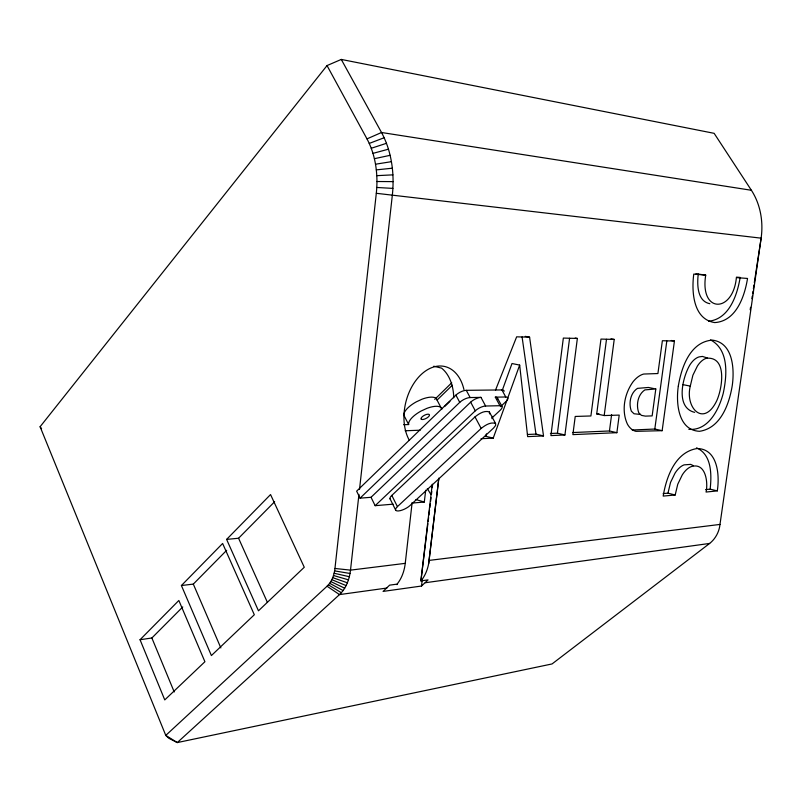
<?xml version="1.0" encoding="UTF-8"?>
<svg xmlns="http://www.w3.org/2000/svg" width="802" height="802" viewBox="0 0 802 802"><rect width="100%" height="100%" fill="white"/><g stroke="black" fill="none" stroke-linecap="round" stroke-linejoin="round"><path stroke-width="1.2" d="M358.955 494.393L350.504 570.132C349.451 579.114 346.233 588.287 339.497 594.593L177.282 742.572L165.773 735.394L327.056 586.232C331.898 581.63 334.203 574.974 334.955 568.468L376.308 193.292C378.253 174.796 375.817 155.428 366.985 138.876L327.026 65.574L341.271 59.428L714.141 133.332L751.394 190.274C760.496 204.299 763.454 221.733 761.128 238.164L719.985 524.428C719.234 531.776 715.474 538.864 709.64 543.435L552.047 663.946L177.282 742.572L168.811 738.261L165.773 735.394L40.1 426.734L327.026 65.574M359.507 489.431L392.338 195.187C394.604 173.874 391.787 151.538 381.521 132.5L341.271 59.428M707.484 358.043L702.442 356.429L699.083 356.9A24.551 13.614 -78.3 0 0 690.061 364.639C682.532 377.1 675.043 407.667 694.672 412.358M705.65 489.591L710.151 489.15C711.715 474.964 711.945 454.473 696.497 447.857M717.279 490.904C719.775 475.426 717.87 448.779 697.118 448.518C675.214 452.027 666.372 476.899 663.184 496.087L675.184 495.004L677.76 484.238L682.271 474.904A24.381 13.343 -76 0 1 691.294 466.584C705.65 462.112 708.276 482.202 706.051 492.047L717.279 490.904L710.151 489.15M695.845 273.863L698.231 274.073C697.058 284.289 697.058 301.241 709.84 303.697M690.281 386.103C684.848 407.697 703.504 427.687 716.567 401.11C722.171 389.241 727.825 356.299 706.432 358.243A24.641 13.574 -78.3 0 0 697.419 366.013L692.888 375.226L690.281 386.103L682.943 384.649M705.71 275.126C699.534 313.552 733.008 313.412 736.386 277.612L747.534 278.454C744.607 296.449 736.216 321.231 714.752 322.584C693.018 319.296 691.474 291.397 693.77 274.083L705.71 275.126L698.231 274.073M396.93 584.648L397.852 583.114A38.095 26.636 83.8 0 0 405.251 563.355L412.118 502.694M412.178 503.065L424.308 502.032L425.702 490.222M432.268 484.207L420.9 580.879L428.027 579.906L421.511 586.031L383.085 591.415L389.612 585.149L396.99 584.147M421.511 586.031L422.213 580.107M427.867 523.726L420.9 580.879L421.762 579.866A37.514 26.606 83.7 0 0 428.679 563.585L438.824 478.363M428.679 563.585L438.824 478.223M428.168 521.24L428.629 517.511M428.93 515.024L429.531 510.052M429.832 507.566L430.293 503.846M430.594 501.36L431.045 497.631M431.506 493.902L431.807 491.415M432.258 487.686L432.559 485.2M550.403 433.491L557.42 433.2L569.58 338.274M577.36 338.444L563.345 338.073L550.904 435.596L564.929 434.975L577.36 338.444L575.184 338.043M604.187 415.556L614.222 339.426L600.969 339.076L590.914 415.967L575.224 416.449L572.869 434.624L616.878 432.679L619.214 415.095L604.187 415.556L596.708 413.902L606.502 339.286M572.718 432.539L609.45 430.975L611.615 414.624M655.805 388.97L652.146 415.897L645.339 416.118L641.41 415.366L638.773 412.789C635.946 405.08 637.7 394.614 644.908 389.892L655.805 388.97L648.397 387.466L637.48 388.368C630.262 393.06 628.517 403.506 631.354 411.185L634.011 413.752L640.217 414.444M632.227 430.002L654.803 429.04L666.823 340.97M674.432 341.04L662.372 340.72L657.911 373.542L643.675 374.043A31.679 18.306 -77.7 0 0 633.079 381.742C624.477 393.582 621.169 410.534 627.405 424.108A31.699 18.316 -77.8 0 0 635.946 431.336L662.151 430.674L674.432 341.04L671.244 340.479M750.181 309.732L750.562 307.266M751.885 298.635L752.256 296.159M752.637 293.692L753.018 291.226M753.389 288.76L753.96 285.061M754.331 282.585L761.128 238.164L376.308 193.292M489.541 413.872L489.37 411.957C484.338 410.103 478.894 413.812 475.005 416.89L391.817 495.415A8.982 3.128 -26.6 0 0 390.504 499.385M663.154 493.591L667.966 493.17L670.532 482.433L675.043 473.15A24.291 13.383 -76 0 1 684.076 464.869L690.672 464.388L693.419 465.681M486.473 433.912L485.621 436.258L493.22 438.143L519.666 365.09L511.997 363.527L502.212 390.504M492.007 418.664L492.859 416.318M495.486 390.183L516.648 336.83L529.591 337.171L543.515 435.927L527.646 436.629L519.666 365.09M181.412 585.53L222.625 543.475L254.314 614.753L211.397 655.565L181.412 585.53L193.312 584.097L226.685 550.292M226.615 539.405L270.545 494.563L304.269 567.255L258.465 610.803L226.615 539.405L238.575 538.242L274.635 501.721M140.049 639.735L178.846 600.477L204.911 661.73L164.761 699.905L140.049 639.735L151.869 637.981L182.786 606.934M434.734 399.396L451.726 382.785M437.06 400.098L441.822 409.19A18.386 7.028 -27.4 0 0 426.864 408.368L421.04 411.065A18.386 7.028 -27.4 0 0 408.639 424.549L403.947 415.396A18.346 7.118 -27.4 0 1 416.278 401.862L422.083 399.175A18.346 7.118 -27.4 0 1 437.06 400.098L452.288 385.251M504.147 391.246A7.93 2.967 -28.5 0 0 501.922 389.932L466.283 390.323A8.13 3.118 -28 0 0 455.907 395.115L356.639 491.155L360.058 498.162L371.025 497.3L470.664 402.153A8.08 3.038 -28.2 0 1 480.959 397.381L485.611 406.023L499.937 405.712A8.03 2.937 -28.3 0 1 500.258 410.193L492.077 417.832M444.519 406.584L449.902 401.381M360.058 498.162L459.747 402.353A8.14 3.078 -28 0 1 470.142 397.551L480.959 397.381M371.025 497.3L375.146 505.681L475.285 410.814A8.1 2.997 -28.2 0 1 485.611 406.023M500.568 406.604L506.042 401.481A7.95 2.937 -28.5 0 0 505.761 396.99L501.922 389.932M397.411 506.643L481.16 428.438C485.07 425.371 490.493 421.662 495.546 423.446L495.696 425.331L493.641 427.977L409.972 505.561A9.002 3.078 -26.7 0 1 398.484 510.944A9.002 3.078 -26.7 0 1 397.411 506.643L391.817 495.415M366.985 138.876L381.521 132.5L751.394 190.274M369.261 143.428L384.158 137.733M371.256 148.27L386.484 143.307M372.98 153.372L388.479 149.182M374.394 158.696L390.133 155.317M375.516 164.209L391.426 161.673M386.865 588.046L339.497 594.593L327.056 586.232M425.291 582.733L709.64 543.435M405.251 563.355L350.504 570.132L334.955 568.468M429.12 560.408L719.985 524.428M708.547 321.251C729.289 319.116 737.238 295.056 740.166 277.422L736.437 277.141M376.318 169.884L392.358 168.199M375.146 505.681L393.11 504.167M376.8 175.658L392.92 174.856M481.04 438.684L493.22 438.143M527.425 434.473L535.977 434.113L543.515 435.927M405.17 430.764L420.148 430.213M403.647 424.709L408.639 424.549M596.708 413.902L599.024 413.832M499.937 405.712L495.305 397.15L505.761 396.99M376.96 181.513L393.1 181.613M376.79 187.468L392.91 188.4M688.838 429.331C708.437 431.025 719.123 409.311 723.264 393.191C726.973 375.607 729.269 349.752 710.542 339.908M334.614 570.894L350.023 573.48M610.984 338.845L614.222 339.426M525.2 336.349L529.591 337.171M433.772 366.223L441.571 368.128A43.899 29.724 -76.5 0 1 453.752 397.832M654.803 429.04L662.151 430.674M334.123 573.24L349.331 576.718M609.45 430.975L616.878 432.679M557.42 433.2L564.929 434.975M667.966 493.17L675.184 495.004M333.492 575.505L348.449 579.836M415.927 499.556L424.308 502.032M332.72 577.651L347.376 582.803M331.817 579.676L346.113 585.59M330.785 581.56L344.69 588.187M329.642 583.295L343.096 590.563M328.399 584.848L341.361 592.708M40.1 426.734L41.584 428.689M427.306 488.608L430.895 494.403M497.27 397.732L501.902 406.273M489.37 411.957L495.546 423.446M466.283 390.323L470.142 397.551M470.664 402.153L475.285 410.814M475.005 416.89L481.16 428.438M455.907 395.115L459.747 402.353M390.013 498.714L395.576 509.922M238.575 538.242L267.397 602.362M193.312 584.097L220.851 647.916M151.869 637.981L174.234 691.976M522.082 336.96L535.977 434.113M409.321 440.278A44.19 29.684 -76.5 0 1 421.341 374.364A44.19 29.684 -76.5 0 1 463.937 389.541M495.305 397.15A8.01 2.977 -28.3 0 1 497.4 399.386M678.312 386.143C675.855 402.554 677.921 430.323 699.504 431.306C720.717 428.198 729.188 404.108 732.246 385.652C734.582 369.331 733.208 342.584 712.296 340.118C690.121 341.842 681.369 367.426 678.312 386.143M421.19 419.085L421.05 418.634A4.642 1.774 -27.4 0 1 424.739 415.125A4.642 1.774 -27.4 0 1 429.331 414.634L429.461 415.085A4.642 1.774 -27.4 0 1 425.772 418.584A4.642 1.774 -27.4 0 1 421.19 419.085"/></g></svg>
